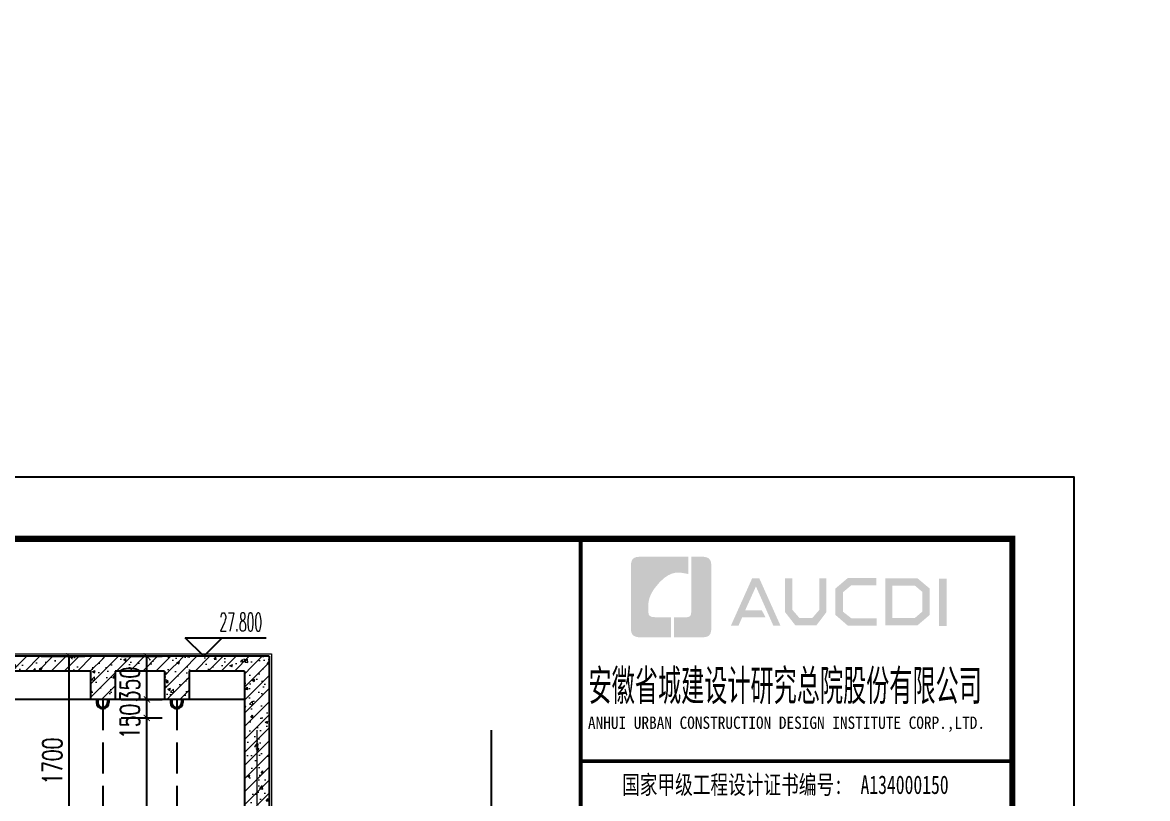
# Model space of a CAD drawing. Extents: x -655480 to 203344, y -294099 to 287156.
# Drawn here: x 61392 to 70512, y 183879 to 190166 of the extents above; entities that cross this region are included whole.
import ezdxf

# ---------------------------------------------------------------- set-up
doc = ezdxf.new("R2010")
doc.units = 0
doc.header["$LTSCALE"] = 1000
doc.linetypes.add('DASH', pattern=[0.35, 0.25, -0.1])
doc.linetypes.add('DOTE', pattern=[2.42, 2, -0.2, 0.02, -0.2])
doc.layers.get('0').update_dxf_attribs({"linetype": 'CONTINUOUS'})
doc.layers.get('DEFPOINTS').update_dxf_attribs({"linetype": 'CONTINUOUS'})
for name, color, linetype in [('-TK', 7, 'CONTINUOUS'), ('DIM_ELEV', 3, 'CONTINUOUS'), ('DIM_SYMB', 3, 'CONTINUOUS'), ('PUB_DIM', 3, 'CONTINUOUS'), ('PUB_TEXT', 2, 'CONTINUOUS'), ('WALL', 5, 'CONTINUOUS'), ('图签文字', 4, 'CONTINUOUS'), ('看线', 251, 'CONTINUOUS'), ('设备', 253, 'CONTINUOUS')]:
    doc.layers.add(name, color=color, linetype=linetype)
for name, color, linetype, lineweight in [('DOTE', 19, 'DOTE', 9), ('PUB_HATCH', 8, 'CONTINUOUS', 9), ('内粉刷', 37, 'CONTINUOUS', 9), ('图框', 9, 'CONTINUOUS', 18)]:
    doc.layers.add(name, color=color, linetype=linetype, lineweight=lineweight)
doc.layers.add('审图修改', color=2, linetype='CONTINUOUS', plot=False)
doc.styles.add('_TCH_DIM', font='SIMPLEX.shx', dxfattribs={"width": 0.7, "bigfont": 'GBCBIG.shx'})
doc.styles.add('_TCH_DIM_T3', font='SIMPLEX', dxfattribs={"width": 0.705882, "bigfont": 'GBCBIG'})
doc.styles.add('建筑图签-1', font='simhei.ttf', dxfattribs={"width": 0.7})
doc.dimstyles.new('_TCH_ARCH&&50', dxfattribs={"dimtxt": 157.5, "dimasz": 50, "dimexe": 125, "dimexo": 150, "dimgap": 58.75, "dimtad": 1, "dimdec": 0, "dimzin": 0, "dimdsep": 46, "dimtxsty": '_TCH_DIM_T3', "dimblk": 'ARCHTICK', "dimcen": 0.09, "dimclrt": 7, "dimazin": 0, "dimtfac": 1, "dimtdec": 0, "dimtix": 1, "dimtmove": 2, "dimatfit": 3, "dimldrblk": 'ARCHTICK', "dimfxl": 1, "dimtolj": 1, "dimtzin": 0, "dimarcsym": 0})
pattern_1 = [(45, (-87771.18, 258360.08), (-53.03301, 53.03301), []), (50, (-87771.18, 258360.08), (215.17805, -18.82564), [22.5, -247.5]), (355, (-87771.18, 258360.08), (-41.6254, 225.65764), [18, -198]), (100.4514, (-87753.25, 258358.51), (173.55281, 206.83186), [19.12206, -210.34263]), (46.1842, (-87771.18, 258420.08), (320.1723, -49.6557), [33.75, -371.25]), (96.6356, (-87744.5, 258415.94), (280.3988, 292.23536), [28.6831, -315.5139]), (351.1842, (-87771.18, 258420.08), (280.3986, 292.2356), [27, -297]), (21, (-87741.18, 258405.08), (179.07212, -120.78567), [22.5, -247.5]), (326, (-87741.18, 258405.08), (72.9946, 217.545), [18, -198]), (71.4514, (-87726.26, 258395.01), (252.0668, 96.75915), [19.12206, -210.34263]), (37.5, (-87771.18, 258360.08), (3.647957, 99.868156), [0, -195.6, 0, -201, 0, -198.75]), (7.5, (-87771.18, 258360.08), (78.92086, 118.323514), [0, -114.6, 0, -191.1, 0, -75.75]), (327.5, (-87838.08, 258360.08), (160.14673, -6.76646), [0, -75, 0, -234, 0, -310.5]), (317.5, (-87868.08, 258360.08), (174.95585, 30.0315), [0, -97.5, 0, -155.4, 0, -220.5])]

# ---------------------------------------------------------------- blocks, each defined once
blk = doc.blocks.new('院标1')
h = blk.add_hatch(color=150)
h.dxf.hatch_style = 1
h.set_gradient(color1=(33, 113, 253), color2=(33, 113, 253), tint=1, name='INVCURVED')
edge = h.paths.add_edge_path()
edge.add_spline(control_points=[(116373, 648379), (116379, 648379), (116382, 648379), (116391, 648379), (116391, 648379), (116391, 648379), (116616, 648379), (116616, 648379), (116616, 648379), (116616, 648379), (116616, 648054), (116616, 648054), (116616, 648054), (116616, 648054), (116108, 648054), (116108, 648054), (116108, 648054), (116028, 648054), (115963, 648111), (115963, 648199), (115963, 648199), (115963, 648199), (115963, 649215), (115963, 649215), (115963, 649215), (115963, 649295), (116018, 649360), (116108, 649360), (116108, 649360), (116108, 649360), (116897, 649360), (116897, 649360), (116897, 649360), (116897, 649360), (116897, 649080), (116897, 649080), (116897, 649080), (116897, 649080), (116566, 649140), (116356, 648859), (116356, 648859), (116245, 648719), (116240, 648545), (116247, 648466), (116247, 648466), (116254, 648386), (116247, 648466), (116247, 648466), (116247, 648466), (116247, 648466), (116258, 648374), (116373, 648379)], knot_values=[0, 0, 0, 0, 0.071429, 0.071429, 0.071429, 0.107143, 0.142857, 0.142857, 0.142857, 0.178571, 0.214286, 0.214286, 0.214286, 0.25, 0.285714, 0.285714, 0.285714, 0.321429, 0.357143, 0.357143, 0.357143, 0.392857, 0.428571, 0.428571, 0.428571, 0.464286, 0.5, 0.5, 0.5, 0.535714, 0.571429, 0.571429, 0.571429, 0.607143, 0.642857, 0.642857, 0.642857, 0.678571, 0.714286, 0.714286, 0.714286, 0.75, 0.785714, 0.785714, 0.785714, 0.821429, 0.857143, 0.857143, 0.857143, 0.928571, 1, 1, 1, 1], degree=3, periodic=0)
h = blk.add_hatch(color=150)
h.dxf.hatch_style = 1
h.set_gradient(color1=(33, 113, 253), color2=(33, 113, 253), tint=1, name='INVCURVED')
edge = h.paths.add_edge_path()
edge.add_spline(control_points=[(117268, 649215), (117268, 649215), (117268, 648199), (117268, 648199), (117268, 648199), (117268, 648114), (117212, 648054), (117123, 648054), (117123, 648054), (117123, 648054), (116663, 648054), (116663, 648054), (116663, 648054), (116663, 648054), (116663, 648379), (116663, 648379), (116663, 648379), (116663, 648379), (116865, 648379), (116865, 648379), (116865, 648379), (116907, 648379), (116941, 648413), (116941, 648455), (116941, 648455), (116941, 648455), (116941, 649360), (116941, 649360), (116941, 649360), (116941, 649360), (117123, 649360), (117123, 649360), (117123, 649360), (117204, 649360), (117268, 649306), (117268, 649215)], knot_values=[0, 0, 0, 0, 0.1, 0.1, 0.1, 0.15, 0.2, 0.2, 0.2, 0.25, 0.3, 0.3, 0.3, 0.35, 0.4, 0.4, 0.4, 0.45, 0.5, 0.5, 0.5, 0.55, 0.6, 0.6, 0.6, 0.65, 0.7, 0.7, 0.7, 0.75, 0.8, 0.8, 0.8, 0.9, 1, 1, 1, 1], degree=3, periodic=0)
blk = doc.blocks.new('A1')
at = {"layer": '图框'}
h = blk.add_hatch(color=256, dxfattribs=at)
h.paths.add_polyline_path([(81908, 57758), (82034, 57758), (82034, 56988), (81908, 56988)])
h.paths.add_polyline_path([(81156, 57642), (81156, 57116), (81516, 57116), (81640, 57223), (81640, 57541), (81520, 57642)], flags=16)
h.paths.add_polyline_path([(81038, 57760), (81038, 56998), (81560, 56998), (81759, 57168), (81759, 57596), (81563, 57760)])
h.paths.add_polyline_path([(80895, 57764), (80895, 57648), (80488, 57648), (80355, 57537), (80355, 57218), (80488, 57115), (80897, 57115), (80897, 56993), (80433, 56993), (80231, 57168), (80231, 57596), (80429, 57764)])
h.paths.add_polyline_path([(79412, 57762), (79532, 57762), (79532, 57251), (79646, 57120), (79857, 57120), (79971, 57251), (79971, 57762), (80085, 57762), (80085, 57214), (79921, 56997), (79583, 56997), (79412, 57216)])
h.paths.add_polyline_path([(78880, 57760), (78997, 57760), (79339, 56996), (79223, 56996), (78942, 57630), (78767, 57242), (79038, 57242), (79099, 57127), (78718, 57127), (78659, 56994), (78536, 56994)])
blk.add_lwpolyline([(0, 59400), (0, 0), (84100, 0), (84100, 59400)], close=True)
at = {"const_width": 100}
blk.add_lwpolyline([(2500, 58400), (2500, 1000), (83100, 1000), (83100, 58400)], close=True, dxfattribs=at)
at = {"layer": '图框'}
blk.add_line((76100, 54800), (83100, 54800), dxfattribs=at)
blk.add_line((76100, 54800), (83100, 54800), dxfattribs=at)
for points, const_width in [([(76100, 1000), (76100, 58400)], 70), ([(76100, 54800), (83100, 54800)], 60)]:
    blk.add_lwpolyline(points, dxfattribs=dict(at, const_width=const_width))
blk.add_blockref('院标1', (-39049, -591249))
at = {"layer": '图框', "style": '建筑图签-1', "width": 0.91}
blk.add_text('ANHUI URBAN CONSTRUCTION DESIGN INSTITUTE CORP.,LTD.', height=200, dxfattribs=at).set_placement((76218, 55322))
at = {"layer": '图签文字', "color": 7, "style": '建筑图签-1'}
for s, height, width, p in [('安徽省城建设计研究总院股份有限公司', 500, 0.55, (76228, 55777)), ('国家甲级工程设计证书编号:  A134000150', 300, 0.7, (76772, 54267))]:
    blk.add_text(s, height=height, dxfattribs=dict(at, width=width)).set_placement(p)
blk = doc.blocks.new('_ArchTick')
at = {"color": 0, "linetype": 'ByBlock', "const_width": 0.15}
blk.add_lwpolyline([(-0.5, -0.5), (0.5, 0.5)], dxfattribs=at)
blk = doc.blocks.new('*D923')
at = {"layer": 'DEFPOINTS', "color": 0, "transparency": 16777216}
for p in [(61392.2, 185031.7), (61771.7, 185031.7), (61392.2, 183331.7)]:
    blk.add_point(p, dxfattribs=at)
at = {"layer": 'PUB_DIM', "color": 0, "lineweight": -2, "transparency": 16777216}
for p, q in [((61542.2, 185031.7), (61896.7, 185031.7)), ((61771.7, 183331.7), (61771.7, 185031.7)), ((61542.2, 183331.7), (61896.7, 183331.7))]:
    blk.add_line(p, q, dxfattribs=at)
at = {"layer": 'PUB_DIM', "color": 0, "lineweight": -2, "transparency": 16777216, "xscale": 50, "yscale": 50, "zscale": 50}
for p, rotation in [((61771.7, 185031.7), 90), ((61771.7, 183331.7), 270)]:
    blk.add_blockref('_ArchTick', p, dxfattribs=dict(at, rotation=rotation))
at = {"layer": 'PUB_DIM', "color": 7, "transparency": 16777216, "insert": (61634.2, 184181.7), "char_height": 157.5, "attachment_point": 5, "rotation": 90, "style": '_TCH_DIM_T3'}
blk.add_mtext('\\A1;1700', dxfattribs=at)
blk = doc.blocks.new('*D930')
at = {"layer": 'DEFPOINTS', "color": 0, "transparency": 16777216}
for p in [(62042.1, 184531.7), (62400.5, 184531.7), (62042.1, 180431.7)]:
    blk.add_point(p, dxfattribs=at)
at = {"layer": 'PUB_DIM', "color": 0, "lineweight": -2, "transparency": 16777216}
for p, q in [((62192.1, 184531.7), (62525.5, 184531.7)), ((62400.5, 180431.7), (62400.5, 184531.7)), ((62192.1, 180431.7), (62525.5, 180431.7))]:
    blk.add_line(p, q, dxfattribs=at)
at = {"layer": 'PUB_DIM', "color": 0, "lineweight": -2, "transparency": 16777216, "xscale": 50, "yscale": 50, "zscale": 50}
for p, rotation in [((62400.5, 184531.7), 90), ((62400.5, 180431.7), 270)]:
    blk.add_blockref('_ArchTick', p, dxfattribs=dict(at, rotation=rotation))
at = {"layer": 'PUB_DIM', "color": 7, "transparency": 16777216, "insert": (62263, 182481.7), "char_height": 157.5, "attachment_point": 5, "rotation": 90, "style": '_TCH_DIM_T3'}
blk.add_mtext('\\A1;4100', dxfattribs=at)
blk = doc.blocks.new('*D931')
at = {"layer": 'DEFPOINTS', "color": 0, "transparency": 16777216}
for p in [(62042.1, 184681.7), (62400.5, 184681.7), (62042.1, 184531.7)]:
    blk.add_point(p, dxfattribs=at)
at = {"layer": 'PUB_DIM', "color": 0, "lineweight": -2, "transparency": 16777216}
for p, q in [((62192.1, 184681.7), (62525.5, 184681.7)), ((62400.5, 184531.7), (62400.5, 184681.7)), ((62192.1, 184531.7), (62525.5, 184531.7))]:
    blk.add_line(p, q, dxfattribs=at)
at = {"layer": 'PUB_DIM', "color": 0, "lineweight": -2, "transparency": 16777216, "xscale": 50, "yscale": 50, "zscale": 50}
for p, rotation in [((62400.5, 184681.7), 90), ((62400.5, 184531.7), 270)]:
    blk.add_blockref('_ArchTick', p, dxfattribs=dict(at, rotation=rotation))
at = {"layer": 'PUB_DIM', "color": 7, "transparency": 16777216, "insert": (62263, 184503.5), "char_height": 157.5, "attachment_point": 5, "rotation": 90, "style": '_TCH_DIM_T3'}
blk.add_mtext('\\A1;150', dxfattribs=at)
blk = doc.blocks.new('*D932')
at = {"layer": 'DEFPOINTS', "color": 0, "transparency": 16777216}
for p in [(62042.1, 185031.7), (62400.5, 185031.7), (62042.1, 184681.7)]:
    blk.add_point(p, dxfattribs=at)
at = {"layer": 'PUB_DIM', "color": 0, "lineweight": -2, "transparency": 16777216}
for p, q in [((62192.1, 185031.7), (62525.5, 185031.7)), ((62400.5, 184681.7), (62400.5, 185031.7)), ((62192.1, 184681.7), (62525.5, 184681.7))]:
    blk.add_line(p, q, dxfattribs=at)
at = {"layer": 'PUB_DIM', "color": 0, "lineweight": -2, "transparency": 16777216, "xscale": 50, "yscale": 50, "zscale": 50}
for p, rotation in [((62400.5, 185031.7), 90), ((62400.5, 184681.7), 270)]:
    blk.add_blockref('_ArchTick', p, dxfattribs=dict(at, rotation=rotation))
at = {"layer": 'PUB_DIM', "color": 7, "transparency": 16777216, "insert": (62263, 184802.8), "char_height": 157.5, "attachment_point": 5, "rotation": 90, "style": '_TCH_DIM_T3'}
blk.add_mtext('\\A1;350', dxfattribs=at)

msp = doc.modelspace()

# ---------------------------------------------------------------- hatches: boundary and pattern name
at = {"layer": 'PUB_HATCH'}
h = msp.add_hatch(dxfattribs=at)
h.set_pattern_fill('钢筋混凝土', color=256, scale=30, style=0)
h.set_pattern_definition(pattern_1)
h.paths.add_polyline_path([(62042.12, 184951.66), (62042.12, 185031.66), (61092.15, 185031.66), (61292.15, 184911.66), (61942.12, 184911.66)])
h = msp.add_hatch(dxfattribs=at)
h.set_pattern_fill('钢筋混凝土', color=256, scale=30, style=0)
h.set_pattern_definition(pattern_1)
h.paths.add_polyline_path([(62642.1, 184951.66), (62642.1, 185031.66), (62042.12, 185031.66), (62042.12, 184951.66), (62142.12, 184911.66), (62542.1, 184911.66)])
h = msp.add_hatch(dxfattribs=at)
h.set_pattern_fill('钢筋混凝土', color=256, scale=30, style=0)
h.set_pattern_definition(pattern_1)
h.paths.add_polyline_path([(63192.13, 184911.66), (63392.13, 185031.66), (62642.1, 185031.66), (62642.1, 184951.66), (62742.1, 184911.66)])
h = msp.add_hatch(dxfattribs=at)
h.set_pattern_fill('钢筋混凝土', color=256, scale=30, style=0)
h.set_pattern_definition(pattern_1)
h.paths.add_polyline_path([(63392.13, 185031.66), (63192.13, 184911.66), (63192.13, 183331.66), (63325.47, 183291.66), (63392.13, 183331.66)])
h = msp.add_hatch(dxfattribs=at)
h.set_pattern_fill('钢筋混凝土', color=256, scale=30, style=0)
h.set_pattern_definition(pattern_1)
h.paths.add_polyline_path([(62042.12, 184951.66), (61942.12, 184911.66), (61942.12, 184681.66), (62142.12, 184681.66), (62142.12, 184911.66)])
h = msp.add_hatch(dxfattribs=at)
h.set_pattern_fill('钢筋混凝土', color=256, scale=30, style=0)
h.set_pattern_definition(pattern_1)
h.paths.add_polyline_path([(62642.1, 184951.66), (62542.1, 184911.66), (62542.1, 184681.66), (62742.1, 184681.66), (62742.1, 184911.66)])

# ---------------------------------------------------------------- linework, layer by layer
at = {"layer": 'DIM_ELEV'}
for p, q in [((62861.86, 185031.65), (62711.86, 185181.65)), ((62711.86, 185181.65), (63367.86, 185181.65)), ((62861.86, 185031.65), (63011.86, 185181.65))]:
    msp.add_line(p, q, dxfattribs=at)
at = {"layer": 'DIM_SYMB'}
msp.add_lwpolyline([(65192.19, 184431.66), (65192.19, 172428.52), (65297.19, 172390.31), (65087.19, 172353.28), (65192.19, 172316.02), (65192.19, 160312.89)], dxfattribs=at)
at = {"layer": 'DOTE', "linetype": 'DOTE', "ltscale": 0.3}
msp.add_line((63292.13, 184431.66), (63292.15, 159531.66), dxfattribs=at)
at = {"layer": 'WALL'}
for p, q in [((62042.12, 185031.66), (61092.15, 185031.66)), ((62642.1, 185031.66), (62042.12, 185031.66)), ((63392.13, 185031.66), (62642.1, 185031.66)), ((63392.13, 185031.66), (63392.13, 183331.66)), ((61942.12, 184911.66), (61292.15, 184911.66)), ((61942.12, 184911.66), (61942.12, 184681.66)), ((62142.12, 184911.66), (62142.12, 184681.66)), ((62542.1, 184911.66), (62142.12, 184911.66)), ((62542.1, 184911.66), (62542.1, 184681.66)), ((63192.13, 184911.66), (62742.1, 184911.66)), ((62742.1, 184911.66), (62742.1, 184681.66)), ((63192.13, 184911.66), (63192.13, 183331.66)), ((62142.12, 184681.66), (61942.12, 184681.66)), ((62742.1, 184681.66), (62542.1, 184681.66))]:
    msp.add_line(p, q, dxfattribs=at)
at = {"layer": '内粉刷'}
msp.add_lwpolyline([(61072.14, 183481.66), (61072.15, 185051.66), (63412.13, 185051.66), (63412.12, 183481.66)], dxfattribs=at)
at = {"layer": '审图修改', "color": 2, "const_width": 5}
msp.add_lwpolyline([(4237.03, 189631.08, -0.5773503), (28258.31, 189631.08, -0.5773503), (52279.58, 189631.08, -0.5773503), (76300.85, 189631.08, -0.5773503), (100322.13, 189631.08, -0.5773503), (124343.4, 189631.08, -0.5773503), (148364.68, 189631.08, -0.5773503), (172385.95, 189631.08, -0.5773503), (196407.22, 189631.08, -0.5773503), (196407.22, 165609.81, -0.5773503), (196407.22, 141588.53, -0.5773503)], format="xyb", dxfattribs=at)
at = {"layer": '看线'}
msp.add_line((63192.13, 184681.66), (61292.13, 184681.69), dxfattribs=at)
at = {"layer": '设备', "color": 206}
for p, q in [((61992.12, 184681.66), (61992.12, 184656.08)), ((62002.12, 184681.66), (62002.12, 184656.08)), ((62082.12, 184681.66), (62082.12, 184656.08)), ((62092.12, 184681.66), (62092.12, 184656.08)), ((62592.1, 184681.66), (62592.1, 184656.08)), ((62602.1, 184681.66), (62602.1, 184656.08)), ((62682.1, 184681.66), (62682.1, 184656.08)), ((62692.1, 184681.66), (62692.1, 184656.08))]:
    msp.add_line(p, q, dxfattribs=at)
at = {"layer": '设备', "color": 206, "linetype": 'DASH'}
for p, q in [((62042.12, 184681.66), (62042.12, 159731.66)), ((62642.43, 184681.67), (62642.12, 159731.42))]:
    msp.add_line(p, q, dxfattribs=at)
at = {"layer": '设备', "color": 206}
for centre, radius in [((62042.12, 184656.08), 50), ((62042.12, 184656.08), 40), ((62642.1, 184656.08), 50), ((62642.1, 184656.08), 40)]:
    msp.add_arc(centre, radius, 180.000013, 0.000013, dxfattribs=at)

# ---------------------------------------------------------------- block references
at = {"layer": '-TK', "xscale": 0.5, "yscale": 0.5, "zscale": 0.5}
msp.add_blockref('A1', (27867.19, 156782.28), dxfattribs=at)

# ---------------------------------------------------------------- texts
at = {"layer": 'PUB_TEXT', "style": '_TCH_DIM', "width": 0.494118}
msp.add_text('27.800', height=148.75, dxfattribs=at).set_placement((62988.86, 185234.15))

# ---------------------------------------------------------------- dimensions: what is measured, and where the dimension line sits
at = {"layer": 'PUB_DIM'}
for p1, p2, distance, picture, middle in [((61392.17, 183331.66), (61392.17, 185031.66), -379.54, '*D923', (61634.22, 184181.66)), ((62042.12, 180431.66), (62042.12, 184531.66), -358.41, '*D930', (62263.02, 182481.66))]:
    dim = msp.add_aligned_dim(p1=p1, p2=p2, distance=distance, dimstyle='_TCH_ARCH&&50', dxfattribs=at)
    dim.commit()
    dim.dimension.update_dxf_attribs({"geometry": picture, "text_midpoint": middle})
for base, p1, p2, picture, middle in [((62400.52, 185031.66), (62042.12, 184681.66), (62042.12, 185031.66), '*D932', (62263.02, 184802.75)), ((62400.52, 184681.66), (62042.12, 184531.66), (62042.12, 184681.66), '*D931', (62263.02, 184503.47))]:
    dim = msp.add_linear_dim(base=base, p1=p1, p2=p2, angle=90, dimstyle='_TCH_ARCH&&50', dxfattribs=at)
    dim.commit()
    dim.dimension.update_dxf_attribs({"geometry": picture, "text_midpoint": middle, "dimtype": 161})

doc.saveas('drawing.dxf')
